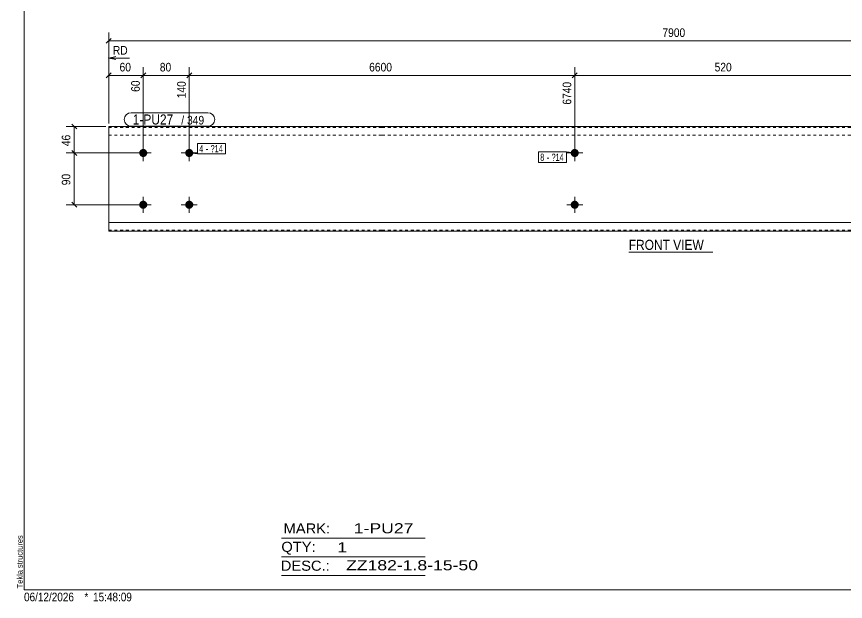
# Model space of a CAD drawing. Header units: millimetres. Extents: x 2 to 579, y 1 to 405.
# Drawn here: x 2.4 to 290.7, y 1 to 204.3 of the extents above; entities that cross this region are included whole.
import ezdxf

# ---------------------------------------------------------------- set-up
doc = ezdxf.new("R2010")
doc.units = ezdxf.units.MM
doc.linetypes.add('XKITLINE00', pattern=[0])
doc.linetypes.add('XKITLINE01', pattern=[4, 1, -1, 1, -1])
for name, color, linetype, lineweight in [('Bolt', 3, 'Continuous', 0), ('BoltMark', 7, 'Continuous', 0), ('Dimensions', 7, 'Continuous', 0), ('DrawingSheet', 5, 'Continuous', 0), ('OtherObjectType', 7, 'Continuous', 0), ('Part', 2, 'Continuous', 0), ('PartMark', 7, 'Continuous', 0)]:
    doc.layers.add(name, color=color, linetype=linetype, lineweight=lineweight)
doc.styles.add('ARIAL', font='ARIAL.TTF')
doc.styles.add('ARIAL_NARROW', font='ARIALN.TTF')

# ---------------------------------------------------------------- blocks, each defined once
blk = doc.blocks.new('*A2')
at = {"layer": 'Bolt'}
for points in [[(197.94, 156.88), (197.94, 156.84), (197.93, 156.81), (197.93, 156.77), (197.93, 156.74), (197.92, 156.7), (197.92, 156.67), (197.91, 156.64), (197.9, 156.6), (197.9, 156.57), (197.89, 156.54), (197.88, 156.5), (197.87, 156.47), (197.86, 156.44), (197.84, 156.41), (197.83, 156.37), (197.82, 156.34), (197.8, 156.31), (197.79, 156.28), (197.77, 156.25), (197.76, 156.22), (197.74, 156.19), (197.72, 156.16), (197.7, 156.13), (197.68, 156.1), (197.66, 156.08), (197.64, 156.05), (197.62, 156.02), (197.6, 156), (197.58, 155.97), (197.55, 155.94), (197.53, 155.92), (197.5, 155.9), (197.48, 155.87), (197.45, 155.85), (197.43, 155.83), (197.4, 155.81), (197.37, 155.79), (197.34, 155.77), (197.32, 155.75), (197.29, 155.73), (197.26, 155.71), (197.23, 155.69), (197.2, 155.68), (197.17, 155.66), (197.14, 155.64), (197.11, 155.63), (197.07, 155.62), (197.04, 155.6), (197.01, 155.59), (196.98, 155.58), (196.94, 155.57), (196.91, 155.56), (196.88, 155.55), (196.84, 155.54), (196.81, 155.54), (196.78, 155.53), (196.74, 155.53), (196.71, 155.52), (196.68, 155.52), (196.64, 155.51), (196.61, 155.51), (196.57, 155.51), (196.54, 155.51), (196.5, 155.51), (196.47, 155.51), (196.43, 155.51), (196.4, 155.52), (196.37, 155.52), (196.33, 155.53), (196.3, 155.53), (196.26, 155.54), (196.23, 155.54), (196.2, 155.55), (196.16, 155.56), (196.13, 155.57), (196.1, 155.58), (196.07, 155.59), (196.03, 155.6), (196, 155.62), (195.97, 155.63), (195.94, 155.64), (195.91, 155.66), (195.88, 155.68), (195.85, 155.69), (195.82, 155.71), (195.79, 155.73), (195.76, 155.75), (195.73, 155.77), (195.7, 155.79), (195.68, 155.81), (195.65, 155.83), (195.62, 155.85), (195.6, 155.87), (195.57, 155.9), (195.55, 155.92), (195.52, 155.94), (195.5, 155.97), (195.48, 156), (195.46, 156.02), (195.43, 156.05), (195.41, 156.08), (195.39, 156.1), (195.37, 156.13), (195.36, 156.16), (195.34, 156.19), (195.32, 156.22), (195.3, 156.25), (195.29, 156.28), (195.27, 156.31), (195.26, 156.34), (195.24, 156.37), (195.23, 156.41), (195.22, 156.44), (195.21, 156.47), (195.2, 156.5), (195.19, 156.54), (195.18, 156.57), (195.17, 156.6), (195.16, 156.64), (195.16, 156.67), (195.15, 156.7), (195.15, 156.74), (195.14, 156.77), (195.14, 156.81), (195.14, 156.84), (195.14, 156.88), (195.14, 156.91), (195.14, 156.94), (195.14, 156.98), (195.14, 157.01), (195.14, 157.05), (195.15, 157.08), (195.15, 157.12), (195.16, 157.15), (195.16, 157.18), (195.17, 157.22), (195.18, 157.25), (195.19, 157.28), (195.2, 157.32), (195.21, 157.35), (195.22, 157.38), (195.23, 157.41), (195.24, 157.45), (195.26, 157.48), (195.27, 157.51), (195.29, 157.54), (195.3, 157.57), (195.32, 157.6), (195.34, 157.63), (195.36, 157.66), (195.37, 157.69), (195.39, 157.72), (195.41, 157.74), (195.43, 157.77), (195.46, 157.8), (195.48, 157.82), (195.5, 157.85), (195.52, 157.88), (195.55, 157.9), (195.57, 157.92), (195.6, 157.95), (195.62, 157.97), (195.65, 157.99), (195.68, 158.01), (195.7, 158.03), (195.73, 158.05), (195.76, 158.07), (195.79, 158.09), (195.82, 158.11), (195.85, 158.13), (195.88, 158.14), (195.91, 158.16), (195.94, 158.18), (195.97, 158.19), (196, 158.2), (196.03, 158.22), (196.07, 158.23), (196.1, 158.24), (196.13, 158.25), (196.16, 158.26), (196.2, 158.27), (196.23, 158.28), (196.26, 158.28), (196.3, 158.29), (196.33, 158.29), (196.37, 158.3), (196.4, 158.3), (196.43, 158.31), (196.47, 158.31), (196.5, 158.31), (196.54, 158.31), (196.57, 158.31), (196.61, 158.31), (196.64, 158.31), (196.68, 158.3), (196.71, 158.3), (196.74, 158.29), (196.78, 158.29), (196.81, 158.28), (196.84, 158.28), (196.88, 158.27), (196.91, 158.26), (196.94, 158.25), (196.98, 158.24), (197.01, 158.23), (197.04, 158.22), (197.07, 158.2), (197.11, 158.19), (197.14, 158.18), (197.17, 158.16), (197.2, 158.14), (197.23, 158.13), (197.26, 158.11), (197.29, 158.09), (197.32, 158.07), (197.34, 158.05), (197.37, 158.03), (197.4, 158.01), (197.43, 157.99), (197.45, 157.97), (197.48, 157.95), (197.5, 157.92), (197.53, 157.9), (197.55, 157.88), (197.58, 157.85), (197.6, 157.82), (197.62, 157.8), (197.64, 157.77), (197.66, 157.74), (197.68, 157.72), (197.7, 157.69), (197.72, 157.66), (197.74, 157.63), (197.76, 157.6), (197.77, 157.57), (197.79, 157.54), (197.8, 157.51), (197.82, 157.48), (197.83, 157.45), (197.84, 157.41), (197.86, 157.38), (197.87, 157.35), (197.88, 157.32), (197.89, 157.28), (197.9, 157.25), (197.9, 157.22), (197.91, 157.18), (197.92, 157.15), (197.92, 157.12), (197.93, 157.08), (197.93, 157.05), (197.93, 157.01), (197.94, 156.98), (197.94, 156.94), (197.94, 156.91)], [(421.94, 156.88), (421.94, 156.84), (421.93, 156.81), (421.93, 156.77), (421.93, 156.74), (421.92, 156.7), (421.92, 156.67), (421.91, 156.64), (421.9, 156.6), (421.9, 156.57), (421.89, 156.54), (421.88, 156.5), (421.87, 156.47), (421.86, 156.44), (421.84, 156.41), (421.83, 156.37), (421.82, 156.34), (421.8, 156.31), (421.79, 156.28), (421.77, 156.25), (421.76, 156.22), (421.74, 156.19), (421.72, 156.16), (421.7, 156.13), (421.68, 156.1), (421.66, 156.08), (421.64, 156.05), (421.62, 156.02), (421.6, 156), (421.58, 155.97), (421.55, 155.94), (421.53, 155.92), (421.5, 155.9), (421.48, 155.87), (421.45, 155.85), (421.43, 155.83), (421.4, 155.81), (421.37, 155.79), (421.34, 155.77), (421.32, 155.75), (421.29, 155.73), (421.26, 155.71), (421.23, 155.69), (421.2, 155.68), (421.17, 155.66), (421.14, 155.64), (421.11, 155.63), (421.07, 155.62), (421.04, 155.6), (421.01, 155.59), (420.98, 155.58), (420.94, 155.57), (420.91, 155.56), (420.88, 155.55), (420.84, 155.54), (420.81, 155.54), (420.78, 155.53), (420.74, 155.53), (420.71, 155.52), (420.68, 155.52), (420.64, 155.51), (420.61, 155.51), (420.57, 155.51), (420.54, 155.51), (420.5, 155.51), (420.47, 155.51), (420.43, 155.51), (420.4, 155.52), (420.37, 155.52), (420.33, 155.53), (420.3, 155.53), (420.26, 155.54), (420.23, 155.54), (420.2, 155.55), (420.16, 155.56), (420.13, 155.57), (420.1, 155.58), (420.07, 155.59), (420.03, 155.6), (420, 155.62), (419.97, 155.63), (419.94, 155.64), (419.91, 155.66), (419.88, 155.68), (419.85, 155.69), (419.82, 155.71), (419.79, 155.73), (419.76, 155.75), (419.73, 155.77), (419.7, 155.79), (419.68, 155.81), (419.65, 155.83), (419.62, 155.85), (419.6, 155.87), (419.57, 155.9), (419.55, 155.92), (419.52, 155.94), (419.5, 155.97), (419.48, 156), (419.46, 156.02), (419.43, 156.05), (419.41, 156.08), (419.39, 156.1), (419.37, 156.13), (419.36, 156.16), (419.34, 156.19), (419.32, 156.22), (419.3, 156.25), (419.29, 156.28), (419.27, 156.31), (419.26, 156.34), (419.24, 156.37), (419.23, 156.41), (419.22, 156.44), (419.21, 156.47), (419.2, 156.5), (419.19, 156.54), (419.18, 156.57), (419.17, 156.6), (419.16, 156.64), (419.16, 156.67), (419.15, 156.7), (419.15, 156.74), (419.14, 156.77), (419.14, 156.81), (419.14, 156.84), (419.14, 156.88), (419.14, 156.91), (419.14, 156.94), (419.14, 156.98), (419.14, 157.01), (419.14, 157.05), (419.15, 157.08), (419.15, 157.12), (419.16, 157.15), (419.16, 157.18), (419.17, 157.22), (419.18, 157.25), (419.19, 157.28), (419.2, 157.32), (419.21, 157.35), (419.22, 157.38), (419.23, 157.41), (419.24, 157.45), (419.26, 157.48), (419.27, 157.51), (419.29, 157.54), (419.3, 157.57), (419.32, 157.6), (419.34, 157.63), (419.36, 157.66), (419.37, 157.69), (419.39, 157.72), (419.41, 157.74), (419.43, 157.77), (419.46, 157.8), (419.48, 157.82), (419.5, 157.85), (419.52, 157.88), (419.55, 157.9), (419.57, 157.92), (419.6, 157.95), (419.62, 157.97), (419.65, 157.99), (419.68, 158.01), (419.7, 158.03), (419.73, 158.05), (419.76, 158.07), (419.79, 158.09), (419.82, 158.11), (419.85, 158.13), (419.88, 158.14), (419.91, 158.16), (419.94, 158.18), (419.97, 158.19), (420, 158.2), (420.03, 158.22), (420.07, 158.23), (420.1, 158.24), (420.13, 158.25), (420.16, 158.26), (420.2, 158.27), (420.23, 158.28), (420.26, 158.28), (420.3, 158.29), (420.33, 158.29), (420.37, 158.3), (420.4, 158.3), (420.43, 158.31), (420.47, 158.31), (420.5, 158.31), (420.54, 158.31), (420.57, 158.31), (420.61, 158.31), (420.64, 158.31), (420.68, 158.3), (420.71, 158.3), (420.74, 158.29), (420.78, 158.29), (420.81, 158.28), (420.84, 158.28), (420.88, 158.27), (420.91, 158.26), (420.94, 158.25), (420.98, 158.24), (421.01, 158.23), (421.04, 158.22), (421.07, 158.2), (421.11, 158.19), (421.14, 158.18), (421.17, 158.16), (421.2, 158.14), (421.23, 158.13), (421.26, 158.11), (421.29, 158.09), (421.32, 158.07), (421.34, 158.05), (421.37, 158.03), (421.4, 158.01), (421.43, 157.99), (421.45, 157.97), (421.48, 157.95), (421.5, 157.92), (421.53, 157.9), (421.55, 157.88), (421.58, 157.85), (421.6, 157.82), (421.62, 157.8), (421.64, 157.77), (421.66, 157.74), (421.68, 157.72), (421.7, 157.69), (421.72, 157.66), (421.74, 157.63), (421.76, 157.6), (421.77, 157.57), (421.79, 157.54), (421.8, 157.51), (421.82, 157.48), (421.83, 157.45), (421.84, 157.41), (421.86, 157.38), (421.87, 157.35), (421.88, 157.32), (421.89, 157.28), (421.9, 157.25), (421.9, 157.22), (421.91, 157.18), (421.92, 157.15), (421.92, 157.12), (421.93, 157.08), (421.93, 157.05), (421.93, 157.01), (421.94, 156.98), (421.94, 156.94), (421.94, 156.91)], [(197.94, 138.88), (197.94, 138.84), (197.93, 138.81), (197.93, 138.77), (197.93, 138.74), (197.92, 138.7), (197.92, 138.67), (197.91, 138.64), (197.9, 138.6), (197.9, 138.57), (197.89, 138.54), (197.88, 138.5), (197.87, 138.47), (197.86, 138.44), (197.84, 138.41), (197.83, 138.37), (197.82, 138.34), (197.8, 138.31), (197.79, 138.28), (197.77, 138.25), (197.76, 138.22), (197.74, 138.19), (197.72, 138.16), (197.7, 138.13), (197.68, 138.1), (197.66, 138.08), (197.64, 138.05), (197.62, 138.02), (197.6, 138), (197.58, 137.97), (197.55, 137.94), (197.53, 137.92), (197.5, 137.9), (197.48, 137.87), (197.45, 137.85), (197.43, 137.83), (197.4, 137.81), (197.37, 137.79), (197.34, 137.77), (197.32, 137.75), (197.29, 137.73), (197.26, 137.71), (197.23, 137.69), (197.2, 137.68), (197.17, 137.66), (197.14, 137.64), (197.11, 137.63), (197.07, 137.62), (197.04, 137.6), (197.01, 137.59), (196.98, 137.58), (196.94, 137.57), (196.91, 137.56), (196.88, 137.55), (196.84, 137.54), (196.81, 137.54), (196.78, 137.53), (196.74, 137.53), (196.71, 137.52), (196.68, 137.52), (196.64, 137.51), (196.61, 137.51), (196.57, 137.51), (196.54, 137.51), (196.5, 137.51), (196.47, 137.51), (196.43, 137.51), (196.4, 137.52), (196.37, 137.52), (196.33, 137.53), (196.3, 137.53), (196.26, 137.54), (196.23, 137.54), (196.2, 137.55), (196.16, 137.56), (196.13, 137.57), (196.1, 137.58), (196.07, 137.59), (196.03, 137.6), (196, 137.62), (195.97, 137.63), (195.94, 137.64), (195.91, 137.66), (195.88, 137.68), (195.85, 137.69), (195.82, 137.71), (195.79, 137.73), (195.76, 137.75), (195.73, 137.77), (195.7, 137.79), (195.68, 137.81), (195.65, 137.83), (195.62, 137.85), (195.6, 137.87), (195.57, 137.9), (195.55, 137.92), (195.52, 137.94), (195.5, 137.97), (195.48, 138), (195.46, 138.02), (195.43, 138.05), (195.41, 138.08), (195.39, 138.1), (195.37, 138.13), (195.36, 138.16), (195.34, 138.19), (195.32, 138.22), (195.3, 138.25), (195.29, 138.28), (195.27, 138.31), (195.26, 138.34), (195.24, 138.37), (195.23, 138.41), (195.22, 138.44), (195.21, 138.47), (195.2, 138.5), (195.19, 138.54), (195.18, 138.57), (195.17, 138.6), (195.16, 138.64), (195.16, 138.67), (195.15, 138.7), (195.15, 138.74), (195.14, 138.77), (195.14, 138.81), (195.14, 138.84), (195.14, 138.88), (195.14, 138.91), (195.14, 138.94), (195.14, 138.98), (195.14, 139.01), (195.14, 139.05), (195.15, 139.08), (195.15, 139.12), (195.16, 139.15), (195.16, 139.18), (195.17, 139.22), (195.18, 139.25), (195.19, 139.28), (195.2, 139.32), (195.21, 139.35), (195.22, 139.38), (195.23, 139.41), (195.24, 139.45), (195.26, 139.48), (195.27, 139.51), (195.29, 139.54), (195.3, 139.57), (195.32, 139.6), (195.34, 139.63), (195.36, 139.66), (195.37, 139.69), (195.39, 139.72), (195.41, 139.74), (195.43, 139.77), (195.46, 139.8), (195.48, 139.82), (195.5, 139.85), (195.52, 139.88), (195.55, 139.9), (195.57, 139.92), (195.6, 139.95), (195.62, 139.97), (195.65, 139.99), (195.68, 140.01), (195.7, 140.03), (195.73, 140.05), (195.76, 140.07), (195.79, 140.09), (195.82, 140.11), (195.85, 140.13), (195.88, 140.14), (195.91, 140.16), (195.94, 140.18), (195.97, 140.19), (196, 140.2), (196.03, 140.22), (196.07, 140.23), (196.1, 140.24), (196.13, 140.25), (196.16, 140.26), (196.2, 140.27), (196.23, 140.28), (196.26, 140.28), (196.3, 140.29), (196.33, 140.29), (196.37, 140.3), (196.4, 140.3), (196.43, 140.31), (196.47, 140.31), (196.5, 140.31), (196.54, 140.31), (196.57, 140.31), (196.61, 140.31), (196.64, 140.31), (196.68, 140.3), (196.71, 140.3), (196.74, 140.29), (196.78, 140.29), (196.81, 140.28), (196.84, 140.28), (196.88, 140.27), (196.91, 140.26), (196.94, 140.25), (196.98, 140.24), (197.01, 140.23), (197.04, 140.22), (197.07, 140.2), (197.11, 140.19), (197.14, 140.18), (197.17, 140.16), (197.2, 140.14), (197.23, 140.13), (197.26, 140.11), (197.29, 140.09), (197.32, 140.07), (197.34, 140.05), (197.37, 140.03), (197.4, 140.01), (197.43, 139.99), (197.45, 139.97), (197.48, 139.95), (197.5, 139.92), (197.53, 139.9), (197.55, 139.88), (197.58, 139.85), (197.6, 139.82), (197.62, 139.8), (197.64, 139.77), (197.66, 139.74), (197.68, 139.72), (197.7, 139.69), (197.72, 139.66), (197.74, 139.63), (197.76, 139.6), (197.77, 139.57), (197.79, 139.54), (197.8, 139.51), (197.82, 139.48), (197.83, 139.45), (197.84, 139.41), (197.86, 139.38), (197.87, 139.35), (197.88, 139.32), (197.89, 139.28), (197.9, 139.25), (197.9, 139.22), (197.91, 139.18), (197.92, 139.15), (197.92, 139.12), (197.93, 139.08), (197.93, 139.05), (197.93, 139.01), (197.94, 138.98), (197.94, 138.94), (197.94, 138.91)], [(421.94, 138.88), (421.94, 138.84), (421.93, 138.81), (421.93, 138.77), (421.93, 138.74), (421.92, 138.7), (421.92, 138.67), (421.91, 138.64), (421.9, 138.6), (421.9, 138.57), (421.89, 138.54), (421.88, 138.5), (421.87, 138.47), (421.86, 138.44), (421.84, 138.41), (421.83, 138.37), (421.82, 138.34), (421.8, 138.31), (421.79, 138.28), (421.77, 138.25), (421.76, 138.22), (421.74, 138.19), (421.72, 138.16), (421.7, 138.13), (421.68, 138.1), (421.66, 138.08), (421.64, 138.05), (421.62, 138.02), (421.6, 138), (421.58, 137.97), (421.55, 137.94), (421.53, 137.92), (421.5, 137.9), (421.48, 137.87), (421.45, 137.85), (421.43, 137.83), (421.4, 137.81), (421.37, 137.79), (421.34, 137.77), (421.32, 137.75), (421.29, 137.73), (421.26, 137.71), (421.23, 137.69), (421.2, 137.68), (421.17, 137.66), (421.14, 137.64), (421.11, 137.63), (421.07, 137.62), (421.04, 137.6), (421.01, 137.59), (420.98, 137.58), (420.94, 137.57), (420.91, 137.56), (420.88, 137.55), (420.84, 137.54), (420.81, 137.54), (420.78, 137.53), (420.74, 137.53), (420.71, 137.52), (420.68, 137.52), (420.64, 137.51), (420.61, 137.51), (420.57, 137.51), (420.54, 137.51), (420.5, 137.51), (420.47, 137.51), (420.43, 137.51), (420.4, 137.52), (420.37, 137.52), (420.33, 137.53), (420.3, 137.53), (420.26, 137.54), (420.23, 137.54), (420.2, 137.55), (420.16, 137.56), (420.13, 137.57), (420.1, 137.58), (420.07, 137.59), (420.03, 137.6), (420, 137.62), (419.97, 137.63), (419.94, 137.64), (419.91, 137.66), (419.88, 137.68), (419.85, 137.69), (419.82, 137.71), (419.79, 137.73), (419.76, 137.75), (419.73, 137.77), (419.7, 137.79), (419.68, 137.81), (419.65, 137.83), (419.62, 137.85), (419.6, 137.87), (419.57, 137.9), (419.55, 137.92), (419.52, 137.94), (419.5, 137.97), (419.48, 138), (419.46, 138.02), (419.43, 138.05), (419.41, 138.08), (419.39, 138.1), (419.37, 138.13), (419.36, 138.16), (419.34, 138.19), (419.32, 138.22), (419.3, 138.25), (419.29, 138.28), (419.27, 138.31), (419.26, 138.34), (419.24, 138.37), (419.23, 138.41), (419.22, 138.44), (419.21, 138.47), (419.2, 138.5), (419.19, 138.54), (419.18, 138.57), (419.17, 138.6), (419.16, 138.64), (419.16, 138.67), (419.15, 138.7), (419.15, 138.74), (419.14, 138.77), (419.14, 138.81), (419.14, 138.84), (419.14, 138.88), (419.14, 138.91), (419.14, 138.94), (419.14, 138.98), (419.14, 139.01), (419.14, 139.05), (419.15, 139.08), (419.15, 139.12), (419.16, 139.15), (419.16, 139.18), (419.17, 139.22), (419.18, 139.25), (419.19, 139.28), (419.2, 139.32), (419.21, 139.35), (419.22, 139.38), (419.23, 139.41), (419.24, 139.45), (419.26, 139.48), (419.27, 139.51), (419.29, 139.54), (419.3, 139.57), (419.32, 139.6), (419.34, 139.63), (419.36, 139.66), (419.37, 139.69), (419.39, 139.72), (419.41, 139.74), (419.43, 139.77), (419.46, 139.8), (419.48, 139.82), (419.5, 139.85), (419.52, 139.88), (419.55, 139.9), (419.57, 139.92), (419.6, 139.95), (419.62, 139.97), (419.65, 139.99), (419.68, 140.01), (419.7, 140.03), (419.73, 140.05), (419.76, 140.07), (419.79, 140.09), (419.82, 140.11), (419.85, 140.13), (419.88, 140.14), (419.91, 140.16), (419.94, 140.18), (419.97, 140.19), (420, 140.2), (420.03, 140.22), (420.07, 140.23), (420.1, 140.24), (420.13, 140.25), (420.16, 140.26), (420.2, 140.27), (420.23, 140.28), (420.26, 140.28), (420.3, 140.29), (420.33, 140.29), (420.37, 140.3), (420.4, 140.3), (420.43, 140.31), (420.47, 140.31), (420.5, 140.31), (420.54, 140.31), (420.57, 140.31), (420.61, 140.31), (420.64, 140.31), (420.68, 140.3), (420.71, 140.3), (420.74, 140.29), (420.78, 140.29), (420.81, 140.28), (420.84, 140.28), (420.88, 140.27), (420.91, 140.26), (420.94, 140.25), (420.98, 140.24), (421.01, 140.23), (421.04, 140.22), (421.07, 140.2), (421.11, 140.19), (421.14, 140.18), (421.17, 140.16), (421.2, 140.14), (421.23, 140.13), (421.26, 140.11), (421.29, 140.09), (421.32, 140.07), (421.34, 140.05), (421.37, 140.03), (421.4, 140.01), (421.43, 139.99), (421.45, 139.97), (421.48, 139.95), (421.5, 139.92), (421.53, 139.9), (421.55, 139.88), (421.58, 139.85), (421.6, 139.82), (421.62, 139.8), (421.64, 139.77), (421.66, 139.74), (421.68, 139.72), (421.7, 139.69), (421.72, 139.66), (421.74, 139.63), (421.76, 139.6), (421.77, 139.57), (421.79, 139.54), (421.8, 139.51), (421.82, 139.48), (421.83, 139.45), (421.84, 139.41), (421.86, 139.38), (421.87, 139.35), (421.88, 139.32), (421.89, 139.28), (421.9, 139.25), (421.9, 139.22), (421.91, 139.18), (421.92, 139.15), (421.92, 139.12), (421.93, 139.08), (421.93, 139.05), (421.93, 139.01), (421.94, 138.98), (421.94, 138.94), (421.94, 138.91)]]:
    blk.add_hatch(color=3, dxfattribs=at).paths.add_polyline_path(points, flags=17)
at = {"layer": 'Bolt', "color": 3, "linetype": 'XKITLINE00', "lineweight": 0}
for p, q in [((196.54, 159.71), (196.54, 154.11)), ((420.54, 159.71), (420.54, 154.11)), ((199.34, 156.91), (193.74, 156.91)), ((423.34, 156.91), (417.74, 156.91)), ((196.54, 141.71), (196.54, 136.11)), ((420.54, 141.71), (420.54, 136.11)), ((199.34, 138.91), (193.74, 138.91)), ((423.34, 138.91), (417.74, 138.91))]:
    blk.add_line(p, q, dxfattribs=at)
blk = doc.blocks.new('*A3')
at = {"layer": 'Bolt'}
for points in [[(47.85, 156.88), (47.85, 156.84), (47.85, 156.81), (47.84, 156.77), (47.84, 156.74), (47.83, 156.7), (47.83, 156.67), (47.82, 156.64), (47.82, 156.6), (47.81, 156.57), (47.8, 156.54), (47.79, 156.5), (47.78, 156.47), (47.77, 156.44), (47.76, 156.41), (47.74, 156.37), (47.73, 156.34), (47.72, 156.31), (47.7, 156.28), (47.68, 156.25), (47.67, 156.22), (47.65, 156.19), (47.63, 156.16), (47.61, 156.13), (47.59, 156.1), (47.57, 156.08), (47.55, 156.05), (47.53, 156.02), (47.51, 156), (47.49, 155.97), (47.46, 155.94), (47.44, 155.92), (47.42, 155.9), (47.39, 155.87), (47.36, 155.85), (47.34, 155.83), (47.31, 155.81), (47.28, 155.79), (47.26, 155.77), (47.23, 155.75), (47.2, 155.73), (47.17, 155.71), (47.14, 155.69), (47.11, 155.68), (47.08, 155.66), (47.05, 155.64), (47.02, 155.63), (46.99, 155.62), (46.95, 155.6), (46.92, 155.59), (46.89, 155.58), (46.86, 155.57), (46.82, 155.56), (46.79, 155.55), (46.76, 155.54), (46.72, 155.54), (46.69, 155.53), (46.66, 155.53), (46.62, 155.52), (46.59, 155.52), (46.55, 155.51), (46.52, 155.51), (46.48, 155.51), (46.45, 155.51), (46.42, 155.51), (46.38, 155.51), (46.35, 155.51), (46.31, 155.52), (46.28, 155.52), (46.24, 155.53), (46.21, 155.53), (46.18, 155.54), (46.14, 155.54), (46.11, 155.55), (46.08, 155.56), (46.04, 155.57), (46.01, 155.58), (45.98, 155.59), (45.95, 155.6), (45.91, 155.62), (45.88, 155.63), (45.85, 155.64), (45.82, 155.66), (45.79, 155.68), (45.76, 155.69), (45.73, 155.71), (45.7, 155.73), (45.67, 155.75), (45.64, 155.77), (45.62, 155.79), (45.59, 155.81), (45.56, 155.83), (45.54, 155.85), (45.51, 155.87), (45.48, 155.9), (45.46, 155.92), (45.44, 155.94), (45.41, 155.97), (45.39, 156), (45.37, 156.02), (45.35, 156.05), (45.33, 156.08), (45.31, 156.1), (45.29, 156.13), (45.27, 156.16), (45.25, 156.19), (45.23, 156.22), (45.22, 156.25), (45.2, 156.28), (45.18, 156.31), (45.17, 156.34), (45.16, 156.37), (45.14, 156.41), (45.13, 156.44), (45.12, 156.47), (45.11, 156.5), (45.1, 156.54), (45.09, 156.57), (45.08, 156.6), (45.08, 156.64), (45.07, 156.67), (45.07, 156.7), (45.06, 156.74), (45.06, 156.77), (45.05, 156.81), (45.05, 156.84), (45.05, 156.88), (45.05, 156.91), (45.05, 156.94), (45.05, 156.98), (45.05, 157.01), (45.06, 157.05), (45.06, 157.08), (45.07, 157.12), (45.07, 157.15), (45.08, 157.18), (45.08, 157.22), (45.09, 157.25), (45.1, 157.28), (45.11, 157.32), (45.12, 157.35), (45.13, 157.38), (45.14, 157.41), (45.16, 157.45), (45.17, 157.48), (45.18, 157.51), (45.2, 157.54), (45.22, 157.57), (45.23, 157.6), (45.25, 157.63), (45.27, 157.66), (45.29, 157.69), (45.31, 157.72), (45.33, 157.74), (45.35, 157.77), (45.37, 157.8), (45.39, 157.82), (45.41, 157.85), (45.44, 157.88), (45.46, 157.9), (45.48, 157.92), (45.51, 157.95), (45.54, 157.97), (45.56, 157.99), (45.59, 158.01), (45.62, 158.03), (45.64, 158.05), (45.67, 158.07), (45.7, 158.09), (45.73, 158.11), (45.76, 158.13), (45.79, 158.14), (45.82, 158.16), (45.85, 158.18), (45.88, 158.19), (45.91, 158.2), (45.95, 158.22), (45.98, 158.23), (46.01, 158.24), (46.04, 158.25), (46.08, 158.26), (46.11, 158.27), (46.14, 158.28), (46.18, 158.28), (46.21, 158.29), (46.24, 158.29), (46.28, 158.3), (46.31, 158.3), (46.35, 158.31), (46.38, 158.31), (46.42, 158.31), (46.45, 158.31), (46.48, 158.31), (46.52, 158.31), (46.55, 158.31), (46.59, 158.3), (46.62, 158.3), (46.66, 158.29), (46.69, 158.29), (46.72, 158.28), (46.76, 158.28), (46.79, 158.27), (46.82, 158.26), (46.86, 158.25), (46.89, 158.24), (46.92, 158.23), (46.95, 158.22), (46.99, 158.2), (47.02, 158.19), (47.05, 158.18), (47.08, 158.16), (47.11, 158.14), (47.14, 158.13), (47.17, 158.11), (47.2, 158.09), (47.23, 158.07), (47.26, 158.05), (47.28, 158.03), (47.31, 158.01), (47.34, 157.99), (47.36, 157.97), (47.39, 157.95), (47.42, 157.92), (47.44, 157.9), (47.46, 157.88), (47.49, 157.85), (47.51, 157.82), (47.53, 157.8), (47.55, 157.77), (47.57, 157.74), (47.59, 157.72), (47.61, 157.69), (47.63, 157.66), (47.65, 157.63), (47.67, 157.6), (47.68, 157.57), (47.7, 157.54), (47.72, 157.51), (47.73, 157.48), (47.74, 157.45), (47.76, 157.41), (47.77, 157.38), (47.78, 157.35), (47.79, 157.32), (47.8, 157.28), (47.81, 157.25), (47.82, 157.22), (47.82, 157.18), (47.83, 157.15), (47.83, 157.12), (47.84, 157.08), (47.84, 157.05), (47.85, 157.01), (47.85, 156.98), (47.85, 156.94), (47.85, 156.91)], [(63.85, 156.88), (63.85, 156.84), (63.85, 156.81), (63.84, 156.77), (63.84, 156.74), (63.83, 156.7), (63.83, 156.67), (63.82, 156.64), (63.82, 156.6), (63.81, 156.57), (63.8, 156.54), (63.79, 156.5), (63.78, 156.47), (63.77, 156.44), (63.76, 156.41), (63.74, 156.37), (63.73, 156.34), (63.72, 156.31), (63.7, 156.28), (63.68, 156.25), (63.67, 156.22), (63.65, 156.19), (63.63, 156.16), (63.61, 156.13), (63.59, 156.1), (63.57, 156.08), (63.55, 156.05), (63.53, 156.02), (63.51, 156), (63.49, 155.97), (63.46, 155.94), (63.44, 155.92), (63.42, 155.9), (63.39, 155.87), (63.36, 155.85), (63.34, 155.83), (63.31, 155.81), (63.28, 155.79), (63.26, 155.77), (63.23, 155.75), (63.2, 155.73), (63.17, 155.71), (63.14, 155.69), (63.11, 155.68), (63.08, 155.66), (63.05, 155.64), (63.02, 155.63), (62.99, 155.62), (62.95, 155.6), (62.92, 155.59), (62.89, 155.58), (62.86, 155.57), (62.82, 155.56), (62.79, 155.55), (62.76, 155.54), (62.72, 155.54), (62.69, 155.53), (62.66, 155.53), (62.62, 155.52), (62.59, 155.52), (62.55, 155.51), (62.52, 155.51), (62.48, 155.51), (62.45, 155.51), (62.42, 155.51), (62.38, 155.51), (62.35, 155.51), (62.31, 155.52), (62.28, 155.52), (62.24, 155.53), (62.21, 155.53), (62.18, 155.54), (62.14, 155.54), (62.11, 155.55), (62.08, 155.56), (62.04, 155.57), (62.01, 155.58), (61.98, 155.59), (61.95, 155.6), (61.91, 155.62), (61.88, 155.63), (61.85, 155.64), (61.82, 155.66), (61.79, 155.68), (61.76, 155.69), (61.73, 155.71), (61.7, 155.73), (61.67, 155.75), (61.64, 155.77), (61.62, 155.79), (61.59, 155.81), (61.56, 155.83), (61.54, 155.85), (61.51, 155.87), (61.48, 155.9), (61.46, 155.92), (61.44, 155.94), (61.41, 155.97), (61.39, 156), (61.37, 156.02), (61.35, 156.05), (61.33, 156.08), (61.31, 156.1), (61.29, 156.13), (61.27, 156.16), (61.25, 156.19), (61.23, 156.22), (61.22, 156.25), (61.2, 156.28), (61.18, 156.31), (61.17, 156.34), (61.16, 156.37), (61.14, 156.41), (61.13, 156.44), (61.12, 156.47), (61.11, 156.5), (61.1, 156.54), (61.09, 156.57), (61.08, 156.6), (61.08, 156.64), (61.07, 156.67), (61.07, 156.7), (61.06, 156.74), (61.06, 156.77), (61.05, 156.81), (61.05, 156.84), (61.05, 156.88), (61.05, 156.91), (61.05, 156.94), (61.05, 156.98), (61.05, 157.01), (61.06, 157.05), (61.06, 157.08), (61.07, 157.12), (61.07, 157.15), (61.08, 157.18), (61.08, 157.22), (61.09, 157.25), (61.1, 157.28), (61.11, 157.32), (61.12, 157.35), (61.13, 157.38), (61.14, 157.41), (61.16, 157.45), (61.17, 157.48), (61.18, 157.51), (61.2, 157.54), (61.22, 157.57), (61.23, 157.6), (61.25, 157.63), (61.27, 157.66), (61.29, 157.69), (61.31, 157.72), (61.33, 157.74), (61.35, 157.77), (61.37, 157.8), (61.39, 157.82), (61.41, 157.85), (61.44, 157.88), (61.46, 157.9), (61.48, 157.92), (61.51, 157.95), (61.54, 157.97), (61.56, 157.99), (61.59, 158.01), (61.62, 158.03), (61.64, 158.05), (61.67, 158.07), (61.7, 158.09), (61.73, 158.11), (61.76, 158.13), (61.79, 158.14), (61.82, 158.16), (61.85, 158.18), (61.88, 158.19), (61.91, 158.2), (61.95, 158.22), (61.98, 158.23), (62.01, 158.24), (62.04, 158.25), (62.08, 158.26), (62.11, 158.27), (62.14, 158.28), (62.18, 158.28), (62.21, 158.29), (62.24, 158.29), (62.28, 158.3), (62.31, 158.3), (62.35, 158.31), (62.38, 158.31), (62.42, 158.31), (62.45, 158.31), (62.48, 158.31), (62.52, 158.31), (62.55, 158.31), (62.59, 158.3), (62.62, 158.3), (62.66, 158.29), (62.69, 158.29), (62.72, 158.28), (62.76, 158.28), (62.79, 158.27), (62.82, 158.26), (62.86, 158.25), (62.89, 158.24), (62.92, 158.23), (62.95, 158.22), (62.99, 158.2), (63.02, 158.19), (63.05, 158.18), (63.08, 158.16), (63.11, 158.14), (63.14, 158.13), (63.17, 158.11), (63.2, 158.09), (63.23, 158.07), (63.26, 158.05), (63.28, 158.03), (63.31, 158.01), (63.34, 157.99), (63.36, 157.97), (63.39, 157.95), (63.42, 157.92), (63.44, 157.9), (63.46, 157.88), (63.49, 157.85), (63.51, 157.82), (63.53, 157.8), (63.55, 157.77), (63.57, 157.74), (63.59, 157.72), (63.61, 157.69), (63.63, 157.66), (63.65, 157.63), (63.67, 157.6), (63.68, 157.57), (63.7, 157.54), (63.72, 157.51), (63.73, 157.48), (63.74, 157.45), (63.76, 157.41), (63.77, 157.38), (63.78, 157.35), (63.79, 157.32), (63.8, 157.28), (63.81, 157.25), (63.82, 157.22), (63.82, 157.18), (63.83, 157.15), (63.83, 157.12), (63.84, 157.08), (63.84, 157.05), (63.85, 157.01), (63.85, 156.98), (63.85, 156.94), (63.85, 156.91)], [(47.85, 138.88), (47.85, 138.84), (47.85, 138.81), (47.84, 138.77), (47.84, 138.74), (47.83, 138.7), (47.83, 138.67), (47.82, 138.64), (47.82, 138.6), (47.81, 138.57), (47.8, 138.54), (47.79, 138.5), (47.78, 138.47), (47.77, 138.44), (47.76, 138.41), (47.74, 138.37), (47.73, 138.34), (47.72, 138.31), (47.7, 138.28), (47.68, 138.25), (47.67, 138.22), (47.65, 138.19), (47.63, 138.16), (47.61, 138.13), (47.59, 138.1), (47.57, 138.08), (47.55, 138.05), (47.53, 138.02), (47.51, 138), (47.49, 137.97), (47.46, 137.94), (47.44, 137.92), (47.42, 137.9), (47.39, 137.87), (47.36, 137.85), (47.34, 137.83), (47.31, 137.81), (47.28, 137.79), (47.26, 137.77), (47.23, 137.75), (47.2, 137.73), (47.17, 137.71), (47.14, 137.69), (47.11, 137.68), (47.08, 137.66), (47.05, 137.64), (47.02, 137.63), (46.99, 137.62), (46.95, 137.6), (46.92, 137.59), (46.89, 137.58), (46.86, 137.57), (46.82, 137.56), (46.79, 137.55), (46.76, 137.54), (46.72, 137.54), (46.69, 137.53), (46.66, 137.53), (46.62, 137.52), (46.59, 137.52), (46.55, 137.51), (46.52, 137.51), (46.48, 137.51), (46.45, 137.51), (46.42, 137.51), (46.38, 137.51), (46.35, 137.51), (46.31, 137.52), (46.28, 137.52), (46.24, 137.53), (46.21, 137.53), (46.18, 137.54), (46.14, 137.54), (46.11, 137.55), (46.08, 137.56), (46.04, 137.57), (46.01, 137.58), (45.98, 137.59), (45.95, 137.6), (45.91, 137.62), (45.88, 137.63), (45.85, 137.64), (45.82, 137.66), (45.79, 137.68), (45.76, 137.69), (45.73, 137.71), (45.7, 137.73), (45.67, 137.75), (45.64, 137.77), (45.62, 137.79), (45.59, 137.81), (45.56, 137.83), (45.54, 137.85), (45.51, 137.87), (45.48, 137.9), (45.46, 137.92), (45.44, 137.94), (45.41, 137.97), (45.39, 138), (45.37, 138.02), (45.35, 138.05), (45.33, 138.08), (45.31, 138.1), (45.29, 138.13), (45.27, 138.16), (45.25, 138.19), (45.23, 138.22), (45.22, 138.25), (45.2, 138.28), (45.18, 138.31), (45.17, 138.34), (45.16, 138.37), (45.14, 138.41), (45.13, 138.44), (45.12, 138.47), (45.11, 138.5), (45.1, 138.54), (45.09, 138.57), (45.08, 138.6), (45.08, 138.64), (45.07, 138.67), (45.07, 138.7), (45.06, 138.74), (45.06, 138.77), (45.05, 138.81), (45.05, 138.84), (45.05, 138.88), (45.05, 138.91), (45.05, 138.94), (45.05, 138.98), (45.05, 139.01), (45.06, 139.05), (45.06, 139.08), (45.07, 139.12), (45.07, 139.15), (45.08, 139.18), (45.08, 139.22), (45.09, 139.25), (45.1, 139.28), (45.11, 139.32), (45.12, 139.35), (45.13, 139.38), (45.14, 139.41), (45.16, 139.45), (45.17, 139.48), (45.18, 139.51), (45.2, 139.54), (45.22, 139.57), (45.23, 139.6), (45.25, 139.63), (45.27, 139.66), (45.29, 139.69), (45.31, 139.72), (45.33, 139.74), (45.35, 139.77), (45.37, 139.8), (45.39, 139.82), (45.41, 139.85), (45.44, 139.88), (45.46, 139.9), (45.48, 139.92), (45.51, 139.95), (45.54, 139.97), (45.56, 139.99), (45.59, 140.01), (45.62, 140.03), (45.64, 140.05), (45.67, 140.07), (45.7, 140.09), (45.73, 140.11), (45.76, 140.13), (45.79, 140.14), (45.82, 140.16), (45.85, 140.18), (45.88, 140.19), (45.91, 140.2), (45.95, 140.22), (45.98, 140.23), (46.01, 140.24), (46.04, 140.25), (46.08, 140.26), (46.11, 140.27), (46.14, 140.28), (46.18, 140.28), (46.21, 140.29), (46.24, 140.29), (46.28, 140.3), (46.31, 140.3), (46.35, 140.31), (46.38, 140.31), (46.42, 140.31), (46.45, 140.31), (46.48, 140.31), (46.52, 140.31), (46.55, 140.31), (46.59, 140.3), (46.62, 140.3), (46.66, 140.29), (46.69, 140.29), (46.72, 140.28), (46.76, 140.28), (46.79, 140.27), (46.82, 140.26), (46.86, 140.25), (46.89, 140.24), (46.92, 140.23), (46.95, 140.22), (46.99, 140.2), (47.02, 140.19), (47.05, 140.18), (47.08, 140.16), (47.11, 140.14), (47.14, 140.13), (47.17, 140.11), (47.2, 140.09), (47.23, 140.07), (47.26, 140.05), (47.28, 140.03), (47.31, 140.01), (47.34, 139.99), (47.36, 139.97), (47.39, 139.95), (47.42, 139.92), (47.44, 139.9), (47.46, 139.88), (47.49, 139.85), (47.51, 139.82), (47.53, 139.8), (47.55, 139.77), (47.57, 139.74), (47.59, 139.72), (47.61, 139.69), (47.63, 139.66), (47.65, 139.63), (47.67, 139.6), (47.68, 139.57), (47.7, 139.54), (47.72, 139.51), (47.73, 139.48), (47.74, 139.45), (47.76, 139.41), (47.77, 139.38), (47.78, 139.35), (47.79, 139.32), (47.8, 139.28), (47.81, 139.25), (47.82, 139.22), (47.82, 139.18), (47.83, 139.15), (47.83, 139.12), (47.84, 139.08), (47.84, 139.05), (47.85, 139.01), (47.85, 138.98), (47.85, 138.94), (47.85, 138.91)], [(63.85, 138.88), (63.85, 138.84), (63.85, 138.81), (63.84, 138.77), (63.84, 138.74), (63.83, 138.7), (63.83, 138.67), (63.82, 138.64), (63.82, 138.6), (63.81, 138.57), (63.8, 138.54), (63.79, 138.5), (63.78, 138.47), (63.77, 138.44), (63.76, 138.41), (63.74, 138.37), (63.73, 138.34), (63.72, 138.31), (63.7, 138.28), (63.68, 138.25), (63.67, 138.22), (63.65, 138.19), (63.63, 138.16), (63.61, 138.13), (63.59, 138.1), (63.57, 138.08), (63.55, 138.05), (63.53, 138.02), (63.51, 138), (63.49, 137.97), (63.46, 137.94), (63.44, 137.92), (63.42, 137.9), (63.39, 137.87), (63.36, 137.85), (63.34, 137.83), (63.31, 137.81), (63.28, 137.79), (63.26, 137.77), (63.23, 137.75), (63.2, 137.73), (63.17, 137.71), (63.14, 137.69), (63.11, 137.68), (63.08, 137.66), (63.05, 137.64), (63.02, 137.63), (62.99, 137.62), (62.95, 137.6), (62.92, 137.59), (62.89, 137.58), (62.86, 137.57), (62.82, 137.56), (62.79, 137.55), (62.76, 137.54), (62.72, 137.54), (62.69, 137.53), (62.66, 137.53), (62.62, 137.52), (62.59, 137.52), (62.55, 137.51), (62.52, 137.51), (62.48, 137.51), (62.45, 137.51), (62.42, 137.51), (62.38, 137.51), (62.35, 137.51), (62.31, 137.52), (62.28, 137.52), (62.24, 137.53), (62.21, 137.53), (62.18, 137.54), (62.14, 137.54), (62.11, 137.55), (62.08, 137.56), (62.04, 137.57), (62.01, 137.58), (61.98, 137.59), (61.95, 137.6), (61.91, 137.62), (61.88, 137.63), (61.85, 137.64), (61.82, 137.66), (61.79, 137.68), (61.76, 137.69), (61.73, 137.71), (61.7, 137.73), (61.67, 137.75), (61.64, 137.77), (61.62, 137.79), (61.59, 137.81), (61.56, 137.83), (61.54, 137.85), (61.51, 137.87), (61.48, 137.9), (61.46, 137.92), (61.44, 137.94), (61.41, 137.97), (61.39, 138), (61.37, 138.02), (61.35, 138.05), (61.33, 138.08), (61.31, 138.1), (61.29, 138.13), (61.27, 138.16), (61.25, 138.19), (61.23, 138.22), (61.22, 138.25), (61.2, 138.28), (61.18, 138.31), (61.17, 138.34), (61.16, 138.37), (61.14, 138.41), (61.13, 138.44), (61.12, 138.47), (61.11, 138.5), (61.1, 138.54), (61.09, 138.57), (61.08, 138.6), (61.08, 138.64), (61.07, 138.67), (61.07, 138.7), (61.06, 138.74), (61.06, 138.77), (61.05, 138.81), (61.05, 138.84), (61.05, 138.88), (61.05, 138.91), (61.05, 138.94), (61.05, 138.98), (61.05, 139.01), (61.06, 139.05), (61.06, 139.08), (61.07, 139.12), (61.07, 139.15), (61.08, 139.18), (61.08, 139.22), (61.09, 139.25), (61.1, 139.28), (61.11, 139.32), (61.12, 139.35), (61.13, 139.38), (61.14, 139.41), (61.16, 139.45), (61.17, 139.48), (61.18, 139.51), (61.2, 139.54), (61.22, 139.57), (61.23, 139.6), (61.25, 139.63), (61.27, 139.66), (61.29, 139.69), (61.31, 139.72), (61.33, 139.74), (61.35, 139.77), (61.37, 139.8), (61.39, 139.82), (61.41, 139.85), (61.44, 139.88), (61.46, 139.9), (61.48, 139.92), (61.51, 139.95), (61.54, 139.97), (61.56, 139.99), (61.59, 140.01), (61.62, 140.03), (61.64, 140.05), (61.67, 140.07), (61.7, 140.09), (61.73, 140.11), (61.76, 140.13), (61.79, 140.14), (61.82, 140.16), (61.85, 140.18), (61.88, 140.19), (61.91, 140.2), (61.95, 140.22), (61.98, 140.23), (62.01, 140.24), (62.04, 140.25), (62.08, 140.26), (62.11, 140.27), (62.14, 140.28), (62.18, 140.28), (62.21, 140.29), (62.24, 140.29), (62.28, 140.3), (62.31, 140.3), (62.35, 140.31), (62.38, 140.31), (62.42, 140.31), (62.45, 140.31), (62.48, 140.31), (62.52, 140.31), (62.55, 140.31), (62.59, 140.3), (62.62, 140.3), (62.66, 140.29), (62.69, 140.29), (62.72, 140.28), (62.76, 140.28), (62.79, 140.27), (62.82, 140.26), (62.86, 140.25), (62.89, 140.24), (62.92, 140.23), (62.95, 140.22), (62.99, 140.2), (63.02, 140.19), (63.05, 140.18), (63.08, 140.16), (63.11, 140.14), (63.14, 140.13), (63.17, 140.11), (63.2, 140.09), (63.23, 140.07), (63.26, 140.05), (63.28, 140.03), (63.31, 140.01), (63.34, 139.99), (63.36, 139.97), (63.39, 139.95), (63.42, 139.92), (63.44, 139.9), (63.46, 139.88), (63.49, 139.85), (63.51, 139.82), (63.53, 139.8), (63.55, 139.77), (63.57, 139.74), (63.59, 139.72), (63.61, 139.69), (63.63, 139.66), (63.65, 139.63), (63.67, 139.6), (63.68, 139.57), (63.7, 139.54), (63.72, 139.51), (63.73, 139.48), (63.74, 139.45), (63.76, 139.41), (63.77, 139.38), (63.78, 139.35), (63.79, 139.32), (63.8, 139.28), (63.81, 139.25), (63.82, 139.22), (63.82, 139.18), (63.83, 139.15), (63.83, 139.12), (63.84, 139.08), (63.84, 139.05), (63.85, 139.01), (63.85, 138.98), (63.85, 138.94), (63.85, 138.91)]]:
    blk.add_hatch(color=3, dxfattribs=at).paths.add_polyline_path(points, flags=17)
at = {"layer": 'Bolt', "color": 3, "linetype": 'XKITLINE00', "lineweight": 0}
for p, q in [((46.45, 159.71), (46.45, 154.11)), ((62.45, 159.71), (62.45, 154.11)), ((49.25, 156.91), (43.65, 156.91)), ((65.25, 156.91), (59.65, 156.91)), ((46.45, 141.71), (46.45, 136.11)), ((62.45, 141.71), (62.45, 136.11)), ((49.25, 138.91), (43.65, 138.91)), ((65.25, 138.91), (59.65, 138.91))]:
    blk.add_line(p, q, dxfattribs=at)
blk = doc.blocks.new('*A4')
at = {"layer": 'Part', "color": 2, "linetype": 'XKITLINE00', "lineweight": 0}
for p, q in [((34.45, 129.71), (34.45, 166.11)), ((129.44, 166.11), (34.45, 166.11)), ((428.54, 166.11), (129.54, 166.11)), ((129.44, 132.71), (34.45, 132.71)), ((428.54, 132.71), (129.54, 132.71)), ((34.45, 129.71), (129.44, 129.71)), ((129.54, 129.71), (428.54, 129.71))]:
    blk.add_line(p, q, dxfattribs=at)
at = {"layer": 'Part', "color": 7, "linetype": 'XKITLINE01', "lineweight": 0}
for p, q in [((129.44, 165.75), (34.45, 165.75)), ((428.54, 165.75), (129.54, 165.75)), ((129.44, 163.11), (34.45, 163.11)), ((428.54, 163.11), (129.54, 163.11)), ((129.44, 130.07), (34.45, 130.07)), ((428.54, 130.07), (129.54, 130.07))]:
    blk.add_line(p, q, dxfattribs=at)
blk = doc.blocks.new('*A9')
at = {"layer": 'DrawingSheet', "color": 5, "linetype": 'XKITLINE00', "lineweight": 0}
for p, q in [((5, 405), (5, 5)), ((5, 5), (579, 5))]:
    blk.add_line(p, q, dxfattribs=at)
at = {"layer": 'DrawingSheet', "color": 5, "style": 'ARIAL', "width": 0.85}
blk.add_text('Tekla structures', height=2, rotation=90, dxfattribs=at).set_placement((4.5, 5.5))
blk = doc.blocks.new('*A13')
at = {"layer": 'OtherObjectType', "color": 6, "linetype": 'XKITLINE00', "lineweight": 0}
for p, q in [((94.5, 23), (144.5, 23)), ((94.5, 16.5), (144.5, 16.5)), ((94.5, 10), (144.5, 10))]:
    blk.add_line(p, q, dxfattribs=at)
at = {"layer": 'OtherObjectType', "color": 6, "style": 'ARIAL_NARROW'}
for s, width, p in [('MARK:', 1.275, (95.27, 24.58)), ('1-PU27', 1.525501, (119.69, 24.65)), ('QTY:', 1.275, (94.5, 18.19)), ('1', 1.525501, (113.99, 18.05)), ('DESC.:', 1.275, (94.29, 11.63)), ('ZZ182-1.8-15-50', 1.525501, (117, 11.79))]:
    blk.add_text(s, height=3.5, dxfattribs=dict(at, width=width)).set_placement(p)
blk = doc.blocks.new('*A16')
at = {"layer": 'OtherObjectType', "color": 7, "style": 'ARIAL_NARROW', "width": 1.008832}
for s, p in [('06/12/2026', (4.99, 1)), ('*', (26, 1)), ('15:48:09', (29, 1))]:
    blk.add_text(s, height=3, dxfattribs=at).set_placement(p)
blk = doc.blocks.new('*A17')
at = {"layer": 'Dimensions', "color": 7, "linetype": 'XKITLINE00', "lineweight": 0}
for p, q in [((45.45, 156.91), (19.6, 156.91)), ((21.6, 157.76), (23.3, 156.06)), ((22.45, 138.91), (22.45, 156.91)), ((45.45, 138.91), (19.6, 138.91)), ((21.6, 139.76), (23.3, 138.06))]:
    blk.add_line(p, q, dxfattribs=at)
at = {"layer": 'Dimensions', "color": 3}
for p in [(22.45, 156.91), (22.45, 138.91)]:
    blk.add_point(p, dxfattribs=at)
at = {"layer": 'Dimensions', "color": 3, "style": 'ARIAL', "width": 0.85}
blk.add_text('90', height=3, rotation=90.0002, dxfattribs=at).set_placement((21.1, 145.68))
blk = doc.blocks.new('*A18')
at = {"layer": 'Dimensions', "color": 7, "linetype": 'XKITLINE00', "lineweight": 0}
for p, q in [((33.45, 166.11), (19.6, 166.11)), ((21.6, 166.96), (23.3, 165.26)), ((22.45, 156.91), (22.45, 166.11)), ((45.45, 156.91), (19.6, 156.91)), ((21.6, 157.76), (23.3, 156.06))]:
    blk.add_line(p, q, dxfattribs=at)
at = {"layer": 'Dimensions', "color": 3}
for p in [(22.45, 166.11), (22.45, 156.91)]:
    blk.add_point(p, dxfattribs=at)
at = {"layer": 'Dimensions', "color": 3, "style": 'ARIAL', "width": 0.85}
blk.add_text('46', height=3, rotation=90.0002, dxfattribs=at).set_placement((21.1, 159.28))
blk = doc.blocks.new('*A21')
at = {"layer": 'Dimensions', "color": 7, "linetype": 'XKITLINE00', "lineweight": 0}
for p, q in [((35.3, 196.76), (33.6, 195.06)), ((34.45, 167.11), (34.45, 198.76)), ((34.45, 195.91), (428.54, 195.91))]:
    blk.add_line(p, q, dxfattribs=at)
at = {"layer": 'Dimensions', "color": 3}
blk.add_point((34.45, 195.91), dxfattribs=at)
at = {"layer": 'Dimensions', "color": 3, "style": 'ARIAL', "width": 0.85}
blk.add_text('7900', height=3, dxfattribs=at).set_placement((227.04, 197.26))
blk = doc.blocks.new('*A22')
at = {"layer": 'Dimensions', "color": 7, "linetype": 'XKITLINE00', "lineweight": 0}
for p, q in [((34.45, 167.11), (34.45, 194.41)), ((36.95, 190.41), (34.45, 189.91)), ((36.95, 189.41), (34.45, 189.91)), ((41.67, 189.91), (34.45, 189.91)), ((35.3, 184.76), (33.6, 183.06)), ((34.45, 167.11), (34.45, 186.76)), ((47.3, 184.76), (45.6, 183.06)), ((46.45, 157.91), (46.45, 186.76)), ((34.45, 183.91), (46.45, 183.91))]:
    blk.add_line(p, q, dxfattribs=at)
at = {"layer": 'Dimensions', "color": 7}
blk.add_point((34.45, 189.91), dxfattribs=at)
at = {"layer": 'Dimensions', "color": 3}
for p in [(34.45, 183.91), (46.45, 183.91)]:
    blk.add_point(p, dxfattribs=at)
at = {"layer": 'Dimensions', "color": 3, "style": 'ARIAL', "width": 0.85}
for s, p in [('RD', (35.89, 191.11)), ('60', (38.22, 185.26))]:
    blk.add_text(s, height=3, dxfattribs=at).set_placement(p)
blk.add_text('60', height=3, rotation=90.0002, dxfattribs=at).set_placement((45.25, 178.16))
blk = doc.blocks.new('*A23')
at = {"layer": 'Dimensions', "color": 7, "linetype": 'XKITLINE00', "lineweight": 0}
for p, q in [((47.3, 184.76), (45.6, 183.06)), ((46.45, 157.91), (46.45, 186.76)), ((63.3, 184.76), (61.6, 183.06)), ((62.45, 157.91), (62.45, 186.76)), ((46.45, 183.91), (62.45, 183.91))]:
    blk.add_line(p, q, dxfattribs=at)
at = {"layer": 'Dimensions', "color": 3}
for p in [(46.45, 183.91), (62.45, 183.91)]:
    blk.add_point(p, dxfattribs=at)
at = {"layer": 'Dimensions', "color": 3, "style": 'ARIAL', "width": 0.85}
blk.add_text('80', height=3, dxfattribs=at).set_placement((52.22, 185.26))
blk.add_text('140', height=3, rotation=90.0002, dxfattribs=at).set_placement((61.25, 175.93))
blk = doc.blocks.new('*A24')
at = {"layer": 'Dimensions', "color": 7, "linetype": 'XKITLINE00', "lineweight": 0}
for p, q in [((63.3, 184.76), (61.6, 183.06)), ((62.45, 157.91), (62.45, 186.76)), ((197.39, 184.76), (195.69, 183.06)), ((196.54, 157.91), (196.54, 186.76)), ((62.45, 183.91), (196.54, 183.91))]:
    blk.add_line(p, q, dxfattribs=at)
at = {"layer": 'Dimensions', "color": 3}
for p in [(62.45, 183.91), (196.54, 183.91)]:
    blk.add_point(p, dxfattribs=at)
at = {"layer": 'Dimensions', "color": 3, "style": 'ARIAL', "width": 0.85}
blk.add_text('6600', height=3, dxfattribs=at).set_placement((125.04, 185.26))
blk.add_text('6740', height=3, rotation=90.0002, dxfattribs=at).set_placement((195.34, 173.71))
blk = doc.blocks.new('*A25')
at = {"layer": 'Dimensions', "color": 7, "linetype": 'XKITLINE00', "lineweight": 0}
for p, q in [((197.39, 184.76), (195.69, 183.06)), ((196.54, 157.91), (196.54, 186.76)), ((301.39, 184.76), (299.69, 183.06)), ((300.54, 157.91), (300.54, 186.76)), ((196.54, 183.91), (300.54, 183.91))]:
    blk.add_line(p, q, dxfattribs=at)
at = {"layer": 'Dimensions', "color": 3}
for p in [(196.54, 183.91), (300.54, 183.91)]:
    blk.add_point(p, dxfattribs=at)
at = {"layer": 'Dimensions', "color": 3, "style": 'ARIAL', "width": 0.85}
blk.add_text('520', height=3, dxfattribs=at).set_placement((245.2, 185.26))
blk.add_text('7260', height=3, rotation=90.0002, dxfattribs=at).set_placement((299.34, 173.71))
blk = doc.blocks.new('*A29')
at = {"layer": 'BoltMark', "color": 7, "linetype": 'XKITLINE00', "lineweight": 0}
for p, q in [((65.35, 160.26), (75.04, 160.26)), ((65.35, 156.56), (65.35, 160.26)), ((75.04, 156.56), (75.04, 160.26)), ((62.45, 156.91), (65.35, 156.56)), ((65.35, 156.56), (75.04, 156.56))]:
    blk.add_line(p, q, dxfattribs=at)
at = {"layer": 'BoltMark', "color": 3, "style": 'ARIAL_NARROW', "width": 0.85}
for s, p in [('4', (65.95, 157.16)), ('?14', (69.88, 157.16)), ('-', (68.22, 157.16))]:
    blk.add_text(s, height=2.5, dxfattribs=at).set_placement(p)
blk = doc.blocks.new('*A30')
at = {"layer": 'BoltMark', "color": 7, "linetype": 'XKITLINE00', "lineweight": 0}
for p, q in [((183.95, 157.26), (193.64, 157.26)), ((183.95, 153.56), (183.95, 157.26)), ((193.64, 153.56), (193.64, 157.26)), ((196.54, 156.91), (193.64, 157.26)), ((183.95, 153.56), (193.64, 153.56))]:
    blk.add_line(p, q, dxfattribs=at)
at = {"layer": 'BoltMark', "color": 3, "style": 'ARIAL_NARROW', "width": 0.85}
for s, p in [('8', (184.55, 154.16)), ('?14', (188.48, 154.16)), ('-', (186.82, 154.16))]:
    blk.add_text(s, height=2.5, dxfattribs=at).set_placement(p)
blk = doc.blocks.new('*A31')
at = {"layer": 'PartMark', "color": 7, "linetype": 'XKITLINE00', "lineweight": 0}
for p, q in [((42.2, 170.91), (68.96, 170.91)), ((42.2, 166.21), (68.96, 166.21))]:
    blk.add_line(p, q, dxfattribs=at)
for centre, start, end in [((42.2, 168.56), 90, 270), ((68.96, 168.56), 270, 90)]:
    blk.add_arc(centre, 2.35, start, end, dxfattribs=at)
at = {"layer": 'PartMark', "color": 1, "style": 'ARIAL', "width": 0.85}
blk.add_text('1-PU27', height=3.5, dxfattribs=at).set_placement((42.8, 166.81))
at = {"layer": 'PartMark', "color": 3, "style": 'ARIAL', "width": 0.85}
for s, p in [('/', (59.68, 166.81)), ('349', (61.69, 166.81))]:
    blk.add_text(s, height=3, dxfattribs=at).set_placement(p)
blk = doc.blocks.new('*A32')
at = {"layer": 'OtherObjectType', "color": 7, "linetype": 'XKITLINE00', "lineweight": 0}
blk.add_line((215.33, 122.46), (244.62, 122.46), dxfattribs=at)
at = {"layer": 'OtherObjectType', "color": 7, "style": 'ARIAL', "width": 0.85}
blk.add_text('FRONT VIEW', height=3.5, dxfattribs=at).set_placement((215.33, 123.21))

msp = doc.modelspace()

# ---------------------------------------------------------------- block references
at = {"lineweight": 0}
for name in ['*A9', '*A21', '*A22', '*A23', '*A24', '*A25', '*A31', '*A18', '*A3', '*A29', '*A2', '*A17', '*A30', '*A32', '*A13', '*A16']:
    msp.add_blockref(name, (0, 0), dxfattribs=at)
at = {"layer": 'Part', "lineweight": 0}
msp.add_blockref('*A4', (0, 0), dxfattribs=at)

doc.saveas('drawing.dxf')
